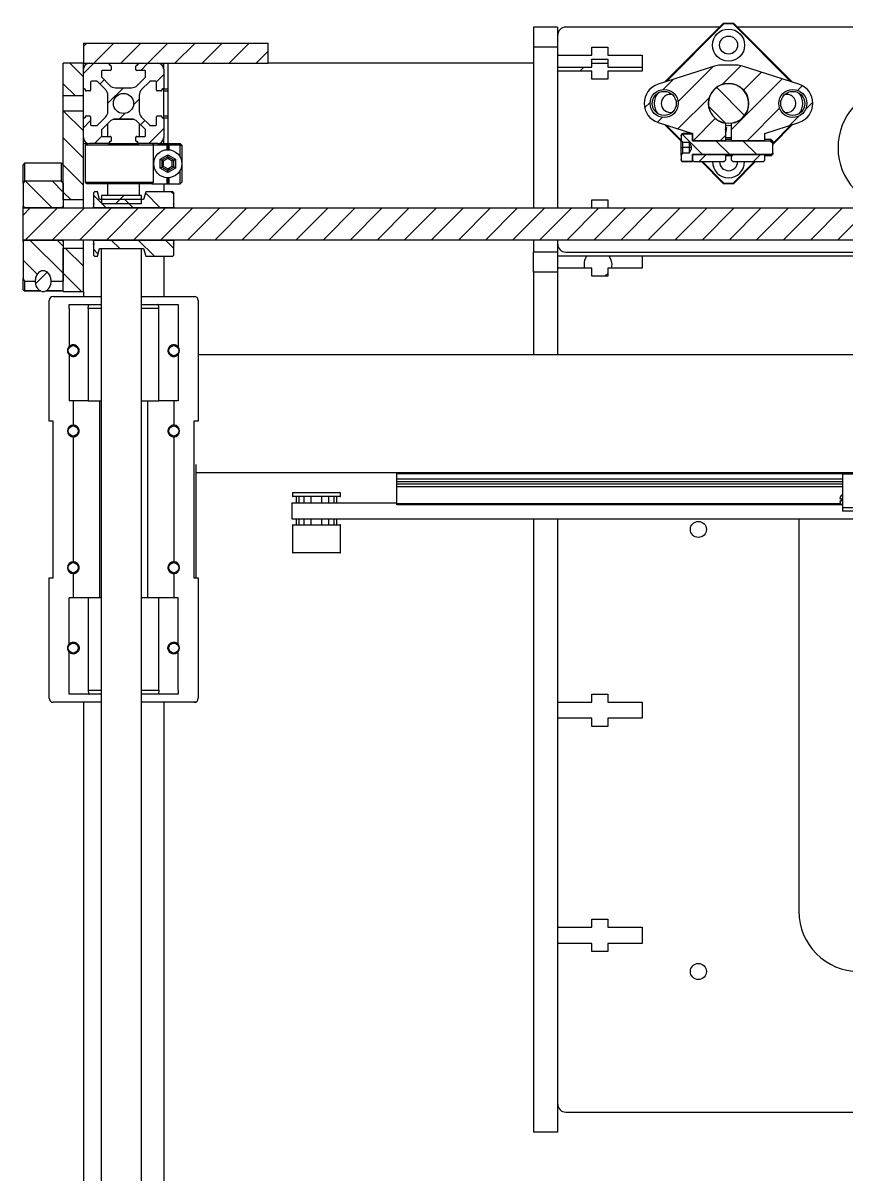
# Model space of a CAD drawing. Header units: millimetres. Extents: x -300 to 1184, y 5 to 1469.
# Drawn here: x 199.1 to 335.7, y 197 to 388.1 of the extents above; entities that cross this region are included whole.
import ezdxf

# ---------------------------------------------------------------- set-up
doc = ezdxf.new("R2010")
doc.units = ezdxf.units.MM

msp = doc.modelspace()

# ---------------------------------------------------------------- hatches: boundary and pattern name
at = {"linetype": 'Continuous', "lineweight": 18}
h = msp.add_hatch(dxfattribs=at)
h.set_pattern_fill('ANSI31', style=0)
h.paths.add_polyline_path([(239.71, 384.74), (209.06, 384.74), (209.06, 381.41), (239.71, 381.41)], flags=0)
h = msp.add_hatch(dxfattribs=at)
h.set_pattern_fill('ANSI31', angle=90, style=0)
h.paths.add_polyline_path([(209.06, 375.98), (209.06, 381.41), (205.72, 381.41), (205.72, 375.98)], flags=0)
h = msp.add_hatch(dxfattribs=at)
h.set_pattern_fill('ANSI31', style=0)
edge = h.paths.add_edge_path(flags=0)
edge.add_arc((220.15, 371.21), 0.133, 225, 270, ccw=False)
edge.add_line((220.06, 371.12), (218.71, 372.46))
edge.add_arc((219.66, 373.4), 1.33, 180, 225, ccw=False)
edge.add_line((218.32, 373.4), (218.32, 376.08))
edge.add_arc((219.66, 376.08), 1.33, 135, 180, ccw=False)
edge.add_line((218.71, 377.03), (220.06, 378.37))
edge.add_arc((220.15, 378.28), 0.133, 90, 135, ccw=False)
edge.add_line((220.15, 378.41), (221.06, 378.41))
edge.add_arc((221.06, 378.28), 0.133, 0, 90, ccw=False)
edge.add_line((221.19, 378.28), (221.19, 376.94))
edge.add_arc((221.32, 376.94), 0.133, 180, 270)
edge.add_line((221.32, 376.81), (221.92, 376.81))
edge.add_arc((221.92, 376.94), 0.133, 270, 360)
edge.add_line((222.06, 376.94), (222.06, 377.01))
edge.add_arc((222.19, 377.01), 0.133, 90, 180, ccw=False)
edge.add_line((222.19, 377.14), (222.26, 377.14))
edge.add_arc((222.26, 377.28), 0.133, 270, 360)
edge.add_line((222.39, 377.28), (222.39, 380.41))
edge.add_arc((221.39, 380.41), 1, 0, 90)
edge.add_line((221.39, 381.41), (218.26, 381.41))
edge.add_arc((218.26, 381.28), 0.133, 90, 180)
edge.add_line((218.12, 381.28), (218.12, 381.21))
edge.add_arc((217.99, 381.21), 0.133, 270, 360, ccw=False)
edge.add_line((217.99, 381.08), (217.92, 381.08))
edge.add_arc((217.92, 380.94), 0.133, 90, 180)
edge.add_line((217.79, 380.94), (217.79, 380.34))
edge.add_arc((217.92, 380.34), 0.133, 180, 270)
edge.add_line((217.92, 380.21), (219.26, 380.21))
edge.add_arc((219.26, 380.08), 0.133, 0, 90, ccw=False)
edge.add_line((219.39, 380.08), (219.39, 379.17))
edge.add_arc((219.26, 379.17), 0.133, 315, 360, ccw=False)
edge.add_line((219.35, 379.08), (218.01, 377.73))
edge.add_arc((217.06, 378.68), 1.33, 270, 315, ccw=False)
edge.add_line((217.06, 377.34), (214.38, 377.34))
edge.add_arc((214.38, 378.68), 1.33, 225, 270, ccw=False)
edge.add_line((213.44, 377.73), (212.1, 379.08))
edge.add_arc((212.19, 379.17), 0.133, 180, 225, ccw=False)
edge.add_line((212.06, 379.17), (212.06, 380.08))
edge.add_arc((212.19, 380.08), 0.133, 90, 180, ccw=False)
edge.add_line((212.19, 380.21), (213.52, 380.21))
edge.add_arc((213.52, 380.34), 0.133, 270, 360)
edge.add_line((213.66, 380.34), (213.66, 380.94))
edge.add_arc((213.52, 380.94), 0.133, 0, 90)
edge.add_line((213.52, 381.08), (213.46, 381.08))
edge.add_arc((213.46, 381.21), 0.133, 180, 270, ccw=False)
edge.add_line((213.32, 381.21), (213.32, 381.28))
edge.add_arc((213.19, 381.28), 0.133, 0, 90)
edge.add_line((213.19, 381.41), (210.06, 381.41))
edge.add_arc((210.06, 380.41), 1, 90, 180)
edge.add_line((209.06, 380.41), (209.06, 377.28))
edge.add_arc((209.19, 377.28), 0.133, 180, 270)
edge.add_line((209.19, 377.14), (209.26, 377.14))
edge.add_arc((209.26, 377.01), 0.133, 0, 90, ccw=False)
edge.add_line((209.39, 377.01), (209.39, 376.94))
edge.add_arc((209.52, 376.94), 0.133, 180, 270)
edge.add_line((209.52, 376.81), (210.12, 376.81))
edge.add_arc((210.12, 376.94), 0.133, 270, 360)
edge.add_line((210.26, 376.94), (210.26, 378.28))
edge.add_arc((210.39, 378.28), 0.133, 90, 180, ccw=False)
edge.add_line((210.39, 378.41), (211.29, 378.41))
edge.add_arc((211.29, 378.28), 0.133, 45, 90, ccw=False)
edge.add_line((211.39, 378.37), (212.73, 377.03))
edge.add_arc((211.79, 376.08), 1.33, 0, 45, ccw=False)
edge.add_line((213.12, 376.08), (213.12, 373.4))
edge.add_arc((211.79, 373.4), 1.33, 315, 360, ccw=False)
edge.add_line((212.73, 372.46), (211.39, 371.12))
edge.add_arc((211.29, 371.21), 0.133, 270, 315, ccw=False)
edge.add_line((211.29, 371.08), (210.39, 371.08))
edge.add_arc((210.39, 371.21), 0.133, 180, 270, ccw=False)
edge.add_line((210.26, 371.21), (210.26, 372.54))
edge.add_arc((210.12, 372.54), 0.133, 0, 90)
edge.add_line((210.12, 372.68), (209.52, 372.68))
edge.add_arc((209.52, 372.54), 0.133, 90, 180)
edge.add_line((209.39, 372.54), (209.39, 372.48))
edge.add_arc((209.26, 372.48), 0.133, 270, 360, ccw=False)
edge.add_line((209.26, 372.34), (209.19, 372.34))
edge.add_arc((209.19, 372.21), 0.133, 90, 180)
edge.add_line((209.06, 372.21), (209.06, 369.08))
edge.add_arc((210.06, 369.08), 1, 180, 270)
edge.add_line((210.06, 368.08), (213.19, 368.08))
edge.add_arc((213.19, 368.21), 0.133, 270, 360)
edge.add_line((213.32, 368.21), (213.32, 368.28))
edge.add_arc((213.46, 368.28), 0.133, 90, 180, ccw=False)
edge.add_line((213.46, 368.41), (213.52, 368.41))
edge.add_arc((213.52, 368.54), 0.133, 270, 360)
edge.add_line((213.66, 368.54), (213.66, 369.14))
edge.add_arc((213.52, 369.14), 0.133, 0, 90)
edge.add_line((213.52, 369.28), (212.19, 369.28))
edge.add_arc((212.19, 369.41), 0.133, 180, 270, ccw=False)
edge.add_line((212.06, 369.41), (212.06, 370.31))
edge.add_arc((212.19, 370.31), 0.133, 135, 180, ccw=False)
edge.add_line((212.1, 370.41), (213.44, 371.75))
edge.add_arc((214.38, 370.81), 1.33, 90, 135, ccw=False)
edge.add_line((214.38, 372.14), (217.06, 372.14))
edge.add_arc((217.06, 370.81), 1.33, 45, 90, ccw=False)
edge.add_line((218.01, 371.75), (219.35, 370.41))
edge.add_arc((219.26, 370.31), 0.133, 0, 45, ccw=False)
edge.add_line((219.39, 370.31), (219.39, 369.41))
edge.add_arc((219.26, 369.41), 0.133, 270, 360, ccw=False)
edge.add_line((219.26, 369.28), (217.92, 369.28))
edge.add_arc((217.92, 369.14), 0.133, 90, 180)
edge.add_line((217.79, 369.14), (217.79, 368.54))
edge.add_arc((217.92, 368.54), 0.133, 180, 270)
edge.add_line((217.92, 368.41), (217.99, 368.41))
edge.add_arc((217.99, 368.28), 0.133, 0, 90, ccw=False)
edge.add_line((218.12, 368.28), (218.12, 368.21))
edge.add_arc((218.26, 368.21), 0.133, 180, 270)
edge.add_line((218.26, 368.08), (221.39, 368.08))
edge.add_arc((221.39, 369.08), 1, 270, 360)
edge.add_line((222.39, 369.08), (222.39, 372.21))
edge.add_arc((222.26, 372.21), 0.133, 0, 90)
edge.add_line((222.26, 372.34), (222.19, 372.34))
edge.add_arc((222.19, 372.48), 0.133, 180, 270, ccw=False)
edge.add_line((222.06, 372.48), (222.06, 372.54))
edge.add_arc((221.92, 372.54), 0.133, 0, 90)
edge.add_line((221.92, 372.68), (221.32, 372.68))
edge.add_arc((221.32, 372.54), 0.133, 90, 180)
edge.add_line((221.19, 372.54), (221.19, 371.21))
edge.add_arc((221.06, 371.21), 0.133, 270, 360, ccw=False)
edge.add_line((221.06, 371.08), (220.15, 371.08))
edge = h.paths.add_edge_path(flags=0)
edge.add_arc((215.72, 374.74), 1.67, 0, 360)
h = msp.add_hatch(dxfattribs=at)
h.set_pattern_fill('ANSI31', style=0)
edge = h.paths.add_edge_path(flags=0)
edge.add_line((316.56, 368.56), (322.06, 368.56))
edge.add_line((322.06, 368.56), (322.06, 369.74))
edge.add_line((322.06, 369.74), (327.74, 371.57))
edge.add_arc((326.72, 374.74), 3.33, 287.8071, 432.1929)
edge.add_line((327.74, 377.92), (318.4, 380.92))
edge.add_arc((317.38, 377.74), 3.33, 72.1929, 90)
edge.add_line((317.38, 381.08), (314.73, 381.08))
edge.add_arc((314.73, 377.74), 3.33, 90, 107.8071)
edge.add_line((313.71, 380.92), (304.37, 377.92))
edge.add_arc((305.39, 374.74), 3.33, 107.8071, 252.1929)
edge.add_line((304.37, 371.57), (310.06, 369.74))
edge.add_line((310.06, 369.74), (310.06, 368.56))
edge.add_line((310.06, 368.56), (315.56, 368.56))
edge.add_line((315.56, 368.56), (315.56, 371.45))
edge.add_arc((316.06, 374.74), 3.33, -81.3731, 261.3731, ccw=False)
edge.add_line((316.56, 371.45), (316.56, 368.56))
edge = h.paths.add_edge_path(flags=0)
edge.add_arc((305.39, 374.74), 2.33, 0, 360)
edge = h.paths.add_edge_path(flags=0)
edge.add_arc((326.72, 374.74), 2.33, 0, 360)
h = msp.add_hatch(dxfattribs=at)
h.set_pattern_fill('ANSI31', angle=90, style=0)
edge = h.paths.add_edge_path(flags=0)
edge.add_arc((316.06, 374.74), 3.33, 0, 360)
h = msp.add_hatch(dxfattribs=at)
h.set_pattern_fill('ANSI31', angle=90, style=0)
h.paths.add_polyline_path([(209.06, 373.5), (205.72, 373.5), (205.72, 358.74), (209.06, 358.74)], flags=0)
h = msp.add_hatch(dxfattribs=at)
h.set_pattern_fill('ANSI31', angle=90, style=0)
edge = h.paths.add_edge_path(flags=0)
edge.add_line((308.19, 369.37), (308.19, 368.67))
edge.add_line((308.19, 368.67), (308.3, 368.56))
edge.add_line((308.3, 368.56), (308.45, 368.25))
edge.add_line((308.45, 368.25), (309.6, 368.25))
edge.add_line((309.6, 368.25), (309.86, 367.73))
edge.add_line((309.86, 367.73), (309.86, 367.08))
edge.add_line((309.86, 367.08), (309.6, 366.56))
edge.add_line((309.6, 366.56), (308.45, 366.56))
edge.add_line((308.45, 366.56), (308.3, 366.25))
edge.add_line((308.3, 366.25), (308.19, 366.15))
edge.add_line((308.19, 366.15), (308.19, 365.45))
edge.add_spline(control_points=[(308.19, 365.45), (308.19, 365.44), (308.19, 365.43), (308.19, 365.42), (308.2, 365.39), (308.2, 365.36), (308.22, 365.33), (308.23, 365.3), (308.25, 365.27), (308.28, 365.25), (308.3, 365.23), (308.32, 365.21), (308.35, 365.2), (308.38, 365.18), (308.41, 365.18), (308.44, 365.17), (308.44, 365.17), (308.45, 365.17), (308.46, 365.17)], knot_values=[0.00039, 0.00039, 0.00039, 0.00039, 0.000433, 0.000433, 0.000433, 0.000583, 0.000583, 0.000583, 0.00073, 0.00073, 0.00073, 0.00087, 0.00087, 0.00087, 0.001004, 0.001004, 0.001004, 0.001031, 0.001031, 0.001031, 0.001031], weights=[1, 1, 1, 1, 1, 1, 1, 1, 1, 1, 1, 1, 1, 1, 1, 1, 1, 1, 1], degree=3, periodic=0)
edge.add_line((308.46, 365.17), (310.06, 365.17))
edge.add_line((310.06, 365.17), (310.06, 366.25))
edge.add_line((310.06, 366.25), (323.13, 366.25))
edge.add_spline(control_points=[(323.13, 366.25), (323.18, 366.32), (323.24, 366.38), (323.29, 366.44), (323.32, 366.49), (323.36, 366.53), (323.39, 366.57)], knot_values=[0.00352, 0.00352, 0.00352, 0.00352, 0.003894, 0.003894, 0.003894, 0.004131, 0.004131, 0.004131, 0.004131], weights=[1, 1, 1, 1, 1, 1, 1], degree=3, periodic=0)
edge.add_line((323.39, 366.57), (323.39, 368.25))
edge.add_spline(control_points=[(323.39, 368.25), (323.31, 368.36), (323.22, 368.46), (323.13, 368.56)], knot_values=[0.006958, 0.006958, 0.006958, 0.006958, 0.007562, 0.007562, 0.007562, 0.007562], weights=[1, 1, 1, 1], degree=3, periodic=0)
edge.add_line((323.13, 368.56), (310.06, 368.56))
edge.add_line((310.06, 368.56), (310.06, 369.65))
edge.add_line((310.06, 369.65), (308.46, 369.65))
edge.add_spline(control_points=[(308.46, 369.65), (308.45, 369.65), (308.44, 369.64), (308.43, 369.64), (308.4, 369.64), (308.38, 369.63), (308.35, 369.62), (308.34, 369.62), (308.32, 369.61), (308.31, 369.6), (308.28, 369.58), (308.26, 369.56), (308.24, 369.53), (308.23, 369.51), (308.21, 369.48), (308.2, 369.45), (308.19, 369.42), (308.19, 369.39), (308.19, 369.37)], knot_values=[0.002337, 0.002337, 0.002337, 0.002337, 0.002374, 0.002374, 0.002374, 0.002502, 0.002502, 0.002502, 0.002572, 0.002572, 0.002572, 0.00271, 0.00271, 0.00271, 0.002848, 0.002848, 0.002848, 0.002977, 0.002977, 0.002977, 0.002977], weights=[1, 1, 1, 1, 1, 1, 1, 1, 1, 1, 1, 1, 1, 1, 1, 1, 1, 1, 1], degree=3, periodic=0)
h = msp.add_hatch(dxfattribs=at)
h.set_pattern_fill('ANSI31', style=0)
h.paths.add_polyline_path([(315.56, 365.34), (315.56, 366.25), (310.06, 366.25), (310.06, 365.34), (310.32, 365.08), (315.29, 365.08)], flags=0)
h = msp.add_hatch(dxfattribs=at)
h.set_pattern_fill('ANSI31', style=0)
h.paths.add_polyline_path([(316.56, 366.25), (316.56, 365.34), (316.82, 365.08), (321.79, 365.08), (322.06, 365.34), (322.06, 366.25)], flags=0)
h = msp.add_hatch(dxfattribs=at)
h.set_pattern_fill('ANSI31', angle=90, style=0)
h.paths.add_polyline_path([(205.46, 361.83), (199.32, 361.83), (199.06, 361.54), (199.06, 357.68), (199.32, 357.41), (205.46, 357.41), (205.72, 357.68), (205.72, 361.54)], flags=0)
h = msp.add_hatch(dxfattribs=at)
h.set_pattern_fill('ANSI31', angle=90, style=0)
h.paths.add_polyline_path([(223.89, 360.08), (219.4, 360.08), (219.06, 358.79), (219.06, 358.82), (211.72, 358.82), (211.72, 358.79), (211.38, 360.08), (210.89, 360.08), (210.72, 359.91), (210.72, 358.08), (210.79, 358.08), (210.79, 358.01), (210.72, 358.01), (210.72, 357.58), (210.89, 357.41), (223.89, 357.41), (224.06, 357.58), (224.06, 358.01), (223.99, 358.01), (223.99, 358.08), (224.06, 358.08), (224.06, 359.91)], flags=0)
h = msp.add_hatch(dxfattribs=at)
h.set_pattern_fill('ANSI31', style=0)
h.paths.add_polyline_path([(212.06, 359.48), (212.06, 358.15), (218.72, 358.15), (218.72, 359.48)], flags=0)
h = msp.add_hatch(dxfattribs=at)
h.set_pattern_fill('ANSI31', style=0)
h.paths.add_polyline_path([(199.06, 352.08), (523.06, 352.08), (523.06, 357.41), (199.06, 357.41)], flags=0)
h = msp.add_hatch(dxfattribs=at)
h.set_pattern_fill('ANSI31', angle=90, style=0)
edge = h.paths.add_edge_path(flags=0)
edge.add_line((199.06, 351.81), (199.06, 345.69))
edge.add_line((199.06, 345.69), (199.32, 345.27))
edge.add_line((199.32, 345.27), (201.06, 345.27))
edge.add_ellipse((202.39, 345.27), major_axis=(0, 1.72), ratio=0.773957, start_angle=-90, end_angle=90, ccw=False)
edge.add_line((203.72, 345.27), (205.72, 345.27))
edge.add_line((205.72, 345.27), (205.72, 351.81))
edge.add_line((205.72, 351.81), (205.46, 352.08))
edge.add_line((205.46, 352.08), (199.32, 352.08))
edge.add_line((199.32, 352.08), (199.06, 351.81))
h = msp.add_hatch(dxfattribs=at)
h.set_pattern_fill('ANSI31', angle=90, style=0)
h.paths.add_polyline_path([(219.06, 350.67), (219.06, 350.7), (219.4, 349.41), (223.89, 349.41), (224.06, 349.58), (224.06, 351.41), (223.99, 351.41), (223.99, 351.48), (224.06, 351.48), (224.06, 351.91), (223.89, 352.08), (210.89, 352.08), (210.72, 351.91), (210.72, 351.48), (210.79, 351.48), (210.79, 351.41), (210.72, 351.41), (210.72, 349.58), (210.89, 349.41), (211.38, 349.41), (211.72, 350.7), (211.72, 350.67)], flags=0)
h = msp.add_hatch(dxfattribs=at)
h.set_pattern_fill('ANSI31', angle=90, style=0)
h.paths.add_polyline_path([(205.72, 350.74), (205.72, 343.53), (209.06, 343.53), (209.06, 350.74)], flags=0)
h = msp.add_hatch(dxfattribs=at)
h.set_pattern_fill('ANSI31', style=0)
edge = h.paths.add_edge_path(flags=0)
edge.add_ellipse((202.39, 345.27), major_axis=(0, 1.72), ratio=0.773957, start_angle=190.2988, end_angle=529.7012)
edge.add_ellipse((202.39, 352.96), major_axis=(0, 9.41), ratio=0.444994, start_angle=176.7353, end_angle=183.2647)

# ---------------------------------------------------------------- linework, layer by layer
at = {"color": 7, "linetype": 'Continuous', "lineweight": 25}
for p, q in [((305.43, 378.26), (315.25, 388.08)), ((315.3, 387.94), (305.71, 378.35)), ((315.3, 387.94), (315.25, 388.08)), ((315.25, 388.08), (316.87, 388.08)), ((316.81, 387.94), (315.3, 387.94)), ((316.87, 388.08), (316.81, 387.94)), ((326.41, 378.35), (316.81, 387.94)), ((316.87, 388.08), (326.69, 378.26)), ((287.72, 387.41), (283.72, 387.41)), ((283.72, 387.41), (283.72, 384.08)), ((287.72, 387.41), (287.72, 384.08)), ((314.58, 387.41), (289.06, 387.41)), ((404.58, 387.41), (317.53, 387.41)), ((209.06, 384.74), (209.06, 381.41)), ((209.06, 384.74), (239.71, 384.74)), ((239.71, 381.41), (239.71, 384.74)), ((287.72, 384.08), (283.72, 384.08)), ((283.72, 384.08), (283.72, 357.41)), ((287.72, 384.08), (287.72, 357.41)), ((287.72, 382.74), (293.39, 382.74)), ((293.39, 384.08), (296.06, 384.08)), ((293.39, 382.74), (293.39, 384.08)), ((296.06, 384.08), (296.06, 382.74)), ((296.06, 382.74), (301.72, 382.74)), ((301.72, 382.74), (301.72, 380.08)), ((209.06, 381.41), (205.72, 381.41)), ((205.72, 375.98), (205.72, 381.41)), ((209.06, 381.41), (239.71, 381.41)), ((209.06, 375.98), (209.06, 381.41)), ((209.06, 377.28), (209.06, 380.41)), ((210.06, 381.41), (213.19, 381.41)), ((213.32, 381.28), (213.32, 381.21)), ((213.46, 381.08), (213.52, 381.08)), ((213.66, 380.94), (213.66, 380.34)), ((217.79, 380.34), (217.79, 380.94)), ((217.92, 381.08), (217.99, 381.08)), ((218.12, 381.21), (218.12, 381.28)), ((218.26, 381.41), (221.39, 381.41)), ((222.39, 380.41), (222.39, 381.41)), ((222.39, 380.41), (222.39, 377.28)), ((223.06, 381.41), (223.06, 368.08)), ((283.72, 381.41), (239.71, 381.41)), ((287.72, 380.74), (293.39, 380.74)), ((292.06, 380.74), (291.39, 380.08)), ((293.39, 382.08), (296.06, 382.08)), ((293.39, 380.74), (293.39, 382.08)), ((293.39, 381.41), (296.06, 381.41)), ((296.06, 382.08), (296.06, 380.74)), ((296.06, 380.74), (301.72, 380.74)), ((313.71, 380.92), (304.37, 377.92)), ((317.38, 381.08), (314.73, 381.08)), ((327.74, 377.92), (318.4, 380.92)), ((211.29, 378.41), (210.39, 378.41)), ((212.73, 377.03), (211.39, 378.37)), ((212.06, 380.08), (212.06, 379.17)), ((212.1, 379.08), (213.44, 377.73)), ((213.52, 380.21), (212.19, 380.21)), ((219.26, 380.21), (217.92, 380.21)), ((218.01, 377.73), (219.35, 379.08)), ((220.06, 378.37), (218.71, 377.03)), ((219.39, 379.17), (219.39, 380.08)), ((221.06, 378.41), (220.15, 378.41)), ((293.39, 380.08), (287.72, 380.08)), ((293.39, 378.74), (293.39, 380.08)), ((296.06, 378.74), (293.39, 378.74)), ((296.06, 380.08), (296.06, 378.74)), ((301.72, 380.08), (296.06, 380.08)), ((209.26, 377.14), (209.19, 377.14)), ((209.39, 376.94), (209.39, 377.01)), ((210.12, 376.81), (209.52, 376.81)), ((210.26, 378.28), (210.26, 376.94)), ((214.38, 377.34), (217.06, 377.34)), ((221.19, 376.94), (221.19, 378.28)), ((221.92, 376.81), (221.32, 376.81)), ((222.06, 377.01), (222.06, 376.94)), ((222.26, 377.14), (222.19, 377.14)), ((222.39, 377.14), (222.39, 377.28)), ((222.39, 377.14), (223.06, 377.14)), ((222.39, 377.01), (222.39, 377.14)), ((222.39, 376.94), (222.39, 377.01)), ((222.39, 376.81), (222.39, 376.94)), ((222.39, 376.81), (223.06, 376.81)), ((222.39, 376.08), (222.39, 376.81)), ((209.06, 375.98), (205.72, 375.98)), ((205.72, 373.5), (205.72, 375.98)), ((209.06, 373.5), (209.06, 375.98)), ((213.12, 373.4), (213.12, 376.08)), ((218.32, 376.08), (218.32, 373.4)), ((222.39, 373.4), (222.39, 376.08)), ((205.72, 373.5), (209.06, 373.5)), ((205.72, 358.74), (205.72, 373.5)), ((209.06, 358.74), (209.06, 373.5)), ((209.52, 372.68), (210.12, 372.68)), ((221.32, 372.68), (221.92, 372.68)), ((222.39, 372.68), (222.39, 373.4)), ((222.39, 372.68), (223.06, 372.68)), ((222.39, 372.54), (222.39, 372.68)), ((209.06, 369.08), (209.06, 372.21)), ((209.19, 372.34), (209.26, 372.34)), ((209.39, 372.48), (209.39, 372.54)), ((210.26, 372.54), (210.26, 371.21)), ((210.39, 371.08), (211.29, 371.08)), ((211.39, 371.12), (212.73, 372.46)), ((213.44, 371.75), (212.1, 370.41)), ((213.06, 371.37), (213.06, 369.28)), ((215, 372.08), (213.97, 372.08)), ((217.06, 372.14), (214.38, 372.14)), ((217.48, 372.08), (215, 372.08)), ((219.35, 370.41), (218.01, 371.75)), ((218.39, 369.28), (218.39, 371.37)), ((218.71, 372.46), (220.06, 371.12)), ((220.15, 371.08), (221.06, 371.08)), ((221.19, 371.21), (221.19, 372.54)), ((222.06, 372.54), (222.06, 372.48)), ((222.19, 372.34), (222.26, 372.34)), ((222.39, 372.48), (222.39, 372.54)), ((222.39, 372.34), (222.39, 372.48)), ((222.39, 372.34), (223.06, 372.34)), ((222.39, 372.21), (222.39, 372.34)), ((222.39, 372.21), (222.39, 369.08)), ((304.37, 371.57), (310.06, 369.74)), ((308.19, 368.47), (305.43, 371.23)), ((305.71, 371.14), (308.19, 368.66)), ((315.56, 371.45), (315.56, 368.56)), ((315.56, 370.77), (315.71, 370.75)), ((315.71, 370.75), (315.58, 369.77)), ((316.56, 368.56), (316.56, 371.45)), ((322.06, 369.74), (327.74, 371.57)), ((326.69, 371.23), (323.39, 367.93)), ((323.39, 368.12), (326.41, 371.14)), ((212.06, 370.31), (212.06, 369.41)), ((212.19, 369.28), (213.52, 369.28)), ((213.66, 369.14), (213.66, 368.54)), ((217.79, 368.54), (217.79, 369.14)), ((217.92, 369.28), (219.26, 369.28)), ((219.39, 369.41), (219.39, 370.31)), ((222.39, 368.08), (222.39, 369.08)), ((308.19, 369.37), (308.19, 369.48)), ((308.19, 369.37), (308.19, 368.67)), ((310.06, 369.74), (308.46, 369.74)), ((310.06, 369.65), (308.46, 369.65)), ((310.06, 369.74), (310.06, 368.56)), ((310.06, 368.56), (310.06, 369.65)), ((315.6, 370.67), (315.56, 370.68)), ((315.56, 370.35), (315.6, 370.67)), ((315.58, 369.77), (315.56, 369.77)), ((315.56, 369.1), (316.56, 369.1)), ((322.06, 368.56), (322.06, 369.74)), ((209.06, 368.08), (209.66, 368.08)), ((209.66, 368.08), (209.39, 367.81)), ((209.55, 367.81), (209.39, 367.81)), ((209.39, 361.68), (209.39, 367.81)), ((212.55, 367.81), (209.55, 367.81)), ((209.66, 368.08), (209.8, 368.08)), ((213.19, 368.08), (210.06, 368.08)), ((218.9, 367.81), (212.55, 367.81)), ((213.19, 368.08), (218.26, 368.08)), ((213.32, 368.28), (213.32, 368.21)), ((213.52, 368.41), (213.46, 368.41)), ((217.99, 368.41), (217.92, 368.41)), ((218.12, 368.21), (218.12, 368.28)), ((221.39, 368.08), (218.26, 368.08)), ((220.72, 367.81), (218.9, 367.81)), ((220.53, 368.08), (220.72, 367.81)), ((220.72, 361.68), (220.72, 367.81)), ((222.9, 367.81), (220.72, 367.81)), ((221.39, 368.08), (223.06, 368.08)), ((223.06, 368.08), (222.9, 367.81)), ((222.9, 367.81), (222.9, 367.07)), ((223.06, 368.08), (223.06, 367.08)), ((223.21, 367.81), (223.06, 368.08)), ((223.06, 368.08), (225.12, 368.08)), ((223.21, 367.81), (223.21, 367.07)), ((225.12, 367.81), (223.21, 367.81)), ((225.12, 367.81), (225.12, 368.08)), ((225.39, 367.81), (225.12, 368.08)), ((225.12, 365.83), (225.12, 367.81)), ((225.12, 367.81), (225.39, 367.81)), ((225.39, 367.81), (225.39, 361.68)), ((308.19, 368.67), (308.3, 368.56)), ((308.19, 367.41), (308.19, 368.67)), ((308.19, 367.41), (308.45, 367.41)), ((308.19, 366.15), (308.19, 367.41)), ((308.3, 368.56), (308.45, 368.25)), ((309.6, 368.25), (308.45, 368.25)), ((308.45, 368.25), (308.45, 367.41)), ((308.45, 367.41), (308.45, 366.56)), ((309.6, 367.41), (308.45, 367.41)), ((309.86, 367.73), (309.6, 368.25)), ((309.6, 367.41), (309.6, 368.25)), ((309.86, 367.41), (309.6, 367.41)), ((309.6, 366.56), (309.6, 367.41)), ((309.6, 366.56), (309.86, 367.08)), ((309.86, 367.73), (309.86, 367.08)), ((310.06, 368.56), (323.13, 368.56)), ((315.56, 368.56), (310.06, 368.56)), ((316.56, 368.74), (315.56, 368.74)), ((322.06, 368.56), (316.56, 368.56)), ((323.13, 368.74), (322.06, 368.74)), ((323.39, 368.48), (323.13, 368.74)), ((323.13, 368.56), (323.13, 368.74)), ((323.39, 368.25), (323.13, 368.56)), ((323.39, 368.48), (323.39, 368.25)), ((323.39, 366.57), (323.39, 368.25)), ((221.8, 365.47), (223.06, 366.2)), ((221.8, 364.02), (221.8, 365.47)), ((222.06, 365.32), (221.8, 365.47)), ((223.06, 365.9), (222.06, 365.32)), ((222.06, 365.32), (222.06, 364.17)), ((222.32, 365.17), (222.06, 365.32)), ((223.06, 365.6), (222.32, 365.17)), ((222.32, 365.17), (222.32, 364.32)), ((223.06, 365.9), (223.06, 366.2)), ((223.06, 366.2), (224.32, 365.47)), ((224.06, 365.32), (223.06, 365.9)), ((223.06, 365.9), (223.06, 365.6)), ((223.8, 365.17), (223.06, 365.6)), ((224.06, 365.32), (223.8, 365.17)), ((223.8, 364.32), (223.8, 365.17)), ((224.06, 365.32), (224.32, 365.47)), ((224.06, 364.17), (224.06, 365.32)), ((224.32, 365.47), (224.32, 364.02)), ((308.3, 366.25), (308.19, 366.15)), ((308.19, 366.15), (308.19, 365.45)), ((308.19, 365.34), (308.19, 365.45)), ((308.45, 366.56), (308.3, 366.25)), ((308.45, 366.56), (309.6, 366.56)), ((308.46, 365.17), (310.06, 365.17)), ((308.46, 365.08), (310.06, 365.08)), ((323.13, 366.25), (310.06, 366.25)), ((310.06, 365.17), (310.06, 366.25)), ((310.06, 366.25), (315.56, 366.25)), ((310.06, 366.25), (310.06, 365.34)), ((310.06, 365.34), (310.32, 365.08)), ((310.06, 365.17), (310.06, 365.08)), ((310.32, 365.08), (315.29, 365.08)), ((315.25, 361.41), (311.58, 365.08)), ((311.77, 365.08), (315.3, 361.54)), ((315.29, 365.08), (315.56, 365.34)), ((315.56, 366.25), (315.56, 365.34)), ((315.56, 366.08), (316.56, 366.08)), ((316.56, 366.25), (322.06, 366.25)), ((316.56, 365.34), (316.56, 366.25)), ((316.56, 365.34), (316.82, 365.08)), ((316.81, 361.54), (320.34, 365.08)), ((316.82, 365.08), (321.79, 365.08)), ((320.53, 365.08), (316.87, 361.41)), ((321.79, 365.08), (322.06, 365.34)), ((322.06, 365.34), (322.06, 366.25)), ((322.06, 366.08), (323.13, 366.08)), ((323.13, 366.08), (323.39, 366.34)), ((323.13, 366.08), (323.13, 366.25)), ((323.39, 366.57), (323.39, 366.34)), ((199.32, 364.83), (199.06, 364.56)), ((199.06, 364.35), (199.06, 364.56)), ((199.06, 361.54), (199.06, 364.35)), ((205.46, 364.83), (199.32, 364.83)), ((199.32, 364.83), (199.32, 364.6)), ((199.32, 364.6), (199.32, 361.83)), ((205.72, 364.56), (205.46, 364.83)), ((205.46, 364.6), (205.46, 364.83)), ((205.46, 361.83), (205.46, 364.6)), ((221.8, 364.02), (222.06, 364.17)), ((223.06, 363.29), (221.8, 364.02)), ((222.32, 364.32), (222.06, 364.17)), ((222.06, 364.17), (223.06, 363.59)), ((222.32, 364.32), (223.06, 363.89)), ((223.06, 363.89), (223.8, 364.32)), ((223.06, 363.59), (224.06, 364.17)), ((224.32, 364.02), (223.06, 363.29)), ((223.06, 363.89), (223.06, 363.59)), ((223.06, 363.29), (223.06, 363.59)), ((224.06, 364.17), (223.8, 364.32)), ((224.32, 364.02), (224.06, 364.17)), ((225.12, 361.41), (225.12, 363.66)), ((199.32, 361.83), (199.06, 361.54)), ((199.06, 361.54), (199.06, 357.68)), ((205.46, 361.83), (199.32, 361.83)), ((205.72, 361.54), (205.46, 361.83)), ((205.72, 361.54), (205.72, 357.68)), ((209.66, 361.41), (209.39, 361.68)), ((209.39, 361.68), (209.55, 361.68)), ((209.55, 361.68), (212.55, 361.68)), ((209.8, 361.41), (209.66, 361.41)), ((212.8, 361.41), (209.8, 361.41)), ((212.55, 361.68), (218.9, 361.68)), ((218.64, 361.41), (212.8, 361.41)), ((213.06, 361.41), (213.06, 359.48)), ((218.39, 359.48), (218.39, 361.41)), ((220.44, 361.41), (218.64, 361.41)), ((218.9, 361.68), (220.72, 361.68)), ((220.72, 361.68), (220.44, 361.41)), ((220.44, 361.41), (222.9, 361.41)), ((222.39, 361.41), (222.39, 360.08)), ((222.9, 362.41), (222.9, 361.41)), ((222.9, 361.41), (223.06, 361.41)), ((223.06, 362.41), (223.06, 361.41)), ((223.06, 361.41), (223.21, 361.41)), ((223.21, 362.41), (223.21, 361.41)), ((223.21, 361.41), (225.12, 361.41)), ((225.12, 361.41), (225.39, 361.68)), ((315.3, 361.54), (315.25, 361.41)), ((316.87, 361.41), (315.25, 361.41)), ((315.3, 361.54), (316.81, 361.54)), ((316.87, 361.41), (316.81, 361.54)), ((210.89, 360.08), (210.72, 359.91)), ((210.72, 359.91), (210.72, 358.08)), ((211.38, 360.08), (210.89, 360.08)), ((211.72, 358.79), (211.38, 360.08)), ((218.72, 359.48), (212.06, 359.48)), ((212.06, 359.48), (212.06, 358.15)), ((218.72, 358.15), (218.72, 359.48)), ((219.4, 360.08), (219.06, 358.79)), ((223.89, 360.08), (219.4, 360.08)), ((224.06, 359.91), (223.89, 360.08)), ((224.06, 358.08), (224.06, 359.91)), ((199.06, 357.68), (199.32, 357.41)), ((199.06, 357.41), (199.06, 357.68)), ((199.06, 357.41), (523.06, 357.41)), ((199.06, 352.08), (199.06, 357.41)), ((205.46, 357.41), (199.32, 357.41)), ((205.46, 357.41), (205.72, 357.68)), ((209.06, 358.74), (205.72, 358.74)), ((205.72, 357.68), (205.72, 357.41)), ((209.06, 357.41), (209.06, 358.74)), ((210.79, 358.08), (210.72, 358.08)), ((210.72, 358.01), (210.72, 358.08)), ((210.79, 358.01), (210.72, 358.01)), ((210.72, 358.01), (210.72, 357.58)), ((210.89, 357.41), (210.72, 357.58)), ((210.72, 357.41), (210.72, 357.58)), ((210.79, 358.08), (210.79, 358.01)), ((223.89, 357.41), (210.89, 357.41)), ((211.72, 358.82), (211.72, 358.79)), ((219.06, 358.82), (211.72, 358.82)), ((212.06, 358.15), (218.72, 358.15)), ((219.06, 358.82), (219.06, 358.79)), ((224.06, 357.58), (223.89, 357.41)), ((224.06, 358.08), (223.99, 358.08)), ((223.99, 358.01), (223.99, 358.08)), ((224.06, 358.01), (223.99, 358.01)), ((224.06, 358.08), (224.06, 358.01)), ((224.06, 357.58), (224.06, 358.01)), ((224.06, 357.58), (224.06, 357.41)), ((293.39, 358.74), (296.06, 358.74)), ((293.39, 357.41), (293.39, 358.74)), ((296.06, 358.74), (296.06, 357.41)), ((523.06, 352.08), (199.06, 352.08)), ((199.32, 352.08), (199.06, 351.81)), ((199.06, 351.81), (199.06, 352.08)), ((199.06, 351.81), (199.06, 345.69)), ((199.32, 352.08), (205.46, 352.08)), ((205.72, 351.81), (205.46, 352.08)), ((205.72, 352.08), (205.72, 351.81)), ((205.72, 351.81), (205.72, 345.27)), ((209.06, 350.74), (209.06, 352.08)), ((210.72, 351.91), (210.89, 352.08)), ((210.72, 351.91), (210.72, 352.08)), ((210.72, 351.91), (210.72, 351.48)), ((210.89, 352.08), (223.89, 352.08)), ((223.89, 352.08), (224.06, 351.91)), ((224.06, 352.08), (224.06, 351.91)), ((224.06, 351.48), (224.06, 351.91)), ((283.72, 352.08), (283.72, 350.08)), ((287.72, 352.08), (287.72, 350.08)), ((205.72, 350.74), (209.06, 350.74)), ((205.72, 343.53), (205.72, 350.74)), ((209.06, 343.53), (209.06, 350.74)), ((210.72, 351.41), (210.72, 351.48)), ((210.72, 351.48), (210.79, 351.48)), ((210.72, 351.41), (210.79, 351.41)), ((210.72, 351.41), (210.72, 349.58)), ((210.79, 351.48), (210.79, 351.41)), ((211.38, 349.41), (211.72, 350.7)), ((211.72, 350.7), (211.72, 350.67)), ((211.72, 350.67), (219.06, 350.67)), ((212.06, 139.17), (212.06, 350.67)), ((218.72, 139.17), (218.72, 350.67)), ((219.06, 350.7), (219.4, 349.41)), ((219.06, 350.7), (219.06, 350.67)), ((223.99, 351.48), (224.06, 351.48)), ((223.99, 351.41), (223.99, 351.48)), ((223.99, 351.41), (224.06, 351.41)), ((224.06, 351.48), (224.06, 351.41)), ((224.06, 349.58), (224.06, 351.41)), ((287.72, 350.08), (283.72, 350.08)), ((283.72, 346.74), (283.72, 350.08)), ((287.72, 350.08), (287.72, 346.74)), ((289.06, 350.08), (433.06, 350.08)), ((210.72, 349.58), (210.89, 349.41)), ((210.89, 349.41), (211.38, 349.41)), ((219.4, 349.41), (223.89, 349.41)), ((222.39, 349.41), (222.39, 342.73)), ((223.89, 349.41), (224.06, 349.58)), ((434.39, 349.41), (287.72, 349.41)), ((296.69, 348.08), (296.59, 347.41)), ((301.72, 349.41), (301.72, 347.41)), ((287.72, 346.74), (283.72, 346.74)), ((283.72, 346.74), (283.72, 334.5)), ((293.39, 347.41), (287.72, 347.41)), ((287.72, 346.74), (287.72, 334.5)), ((293.39, 346.08), (293.39, 347.41)), ((296.06, 346.08), (293.39, 346.08)), ((296.06, 347.41), (296.06, 346.08)), ((301.72, 347.41), (296.06, 347.41)), ((199.06, 345.69), (199.32, 345.27)), ((199.06, 343.84), (199.06, 345.69)), ((199.32, 345.27), (201.06, 345.27)), ((199.32, 345.27), (199.32, 343.67)), ((203.72, 345.27), (205.72, 345.27)), ((199.06, 343.84), (199.32, 343.67)), ((199.06, 343.84), (199.32, 343.63)), ((199.32, 343.67), (201.9, 343.67)), ((199.32, 343.63), (199.32, 343.67)), ((201.98, 343.63), (199.32, 343.63)), ((205.46, 343.63), (202.81, 343.63)), ((202.89, 343.67), (205.72, 343.67)), ((203.39, 322.06), (203.39, 342.06)), ((204.06, 342.73), (204.72, 342.73)), ((204.72, 342.73), (212.06, 342.73)), ((205.46, 343.63), (205.72, 343.67)), ((205.72, 343.53), (209.06, 343.53)), ((209.06, 343.53), (209.06, 342.73)), ((218.72, 342.73), (226.79, 342.73)), ((226.79, 342.73), (227.45, 342.73)), ((227.45, 342.73), (227.72, 342.73)), ((227.72, 342.73), (227.72, 342.67)), ((228.12, 342.06), (228.12, 322.06)), ((206.72, 341.4), (210.03, 341.4)), ((206.72, 340.73), (206.72, 334.43)), ((209.88, 340.73), (209.88, 325.4)), ((212.06, 340.73), (209.88, 340.73)), ((210.03, 341.4), (212.06, 341.4)), ((218.72, 341.4), (221.41, 341.4)), ((221.57, 340.73), (218.72, 340.73)), ((221.41, 341.4), (224.79, 341.4)), ((221.57, 325.4), (221.57, 340.73)), ((224.79, 340.73), (224.79, 334.36)), ((283.72, 334.5), (283.72, 333.11)), ((287.72, 334.5), (287.72, 333.11)), ((206.72, 333.03), (206.72, 325.4)), ((224.79, 333.1), (224.79, 325.4)), ((228.12, 333.11), (494.06, 333.11)), ((209.88, 325.4), (206.72, 325.4)), ((207.39, 325.4), (207.39, 321.36)), ((209.88, 325.4), (212.06, 325.4)), ((211.73, 325.4), (211.73, 292.73)), ((218.72, 325.4), (221.57, 325.4)), ((219.72, 325.4), (219.72, 292.73)), ((224.79, 325.4), (221.57, 325.4)), ((224.06, 325.4), (224.06, 321.36)), ((204.06, 322.06), (203.39, 322.06)), ((204.06, 296.06), (204.06, 322.06)), ((228.12, 322.06), (227.39, 322.06)), ((227.39, 322.06), (227.39, 296.06)), ((207.39, 319.43), (207.39, 298.7)), ((224.06, 319.43), (224.06, 298.7)), ((227.72, 314.84), (227.72, 296.06)), ((227.72, 313.51), (334.97, 313.51)), ((261.06, 313.31), (261.06, 313.51)), ((334.97, 313.51), (340.17, 313.51)), ((334.97, 313.24), (334.97, 313.51)), ((334.97, 313.31), (261.06, 313.31)), ((261.06, 312.48), (261.06, 313.31)), ((261.06, 312.48), (334.97, 312.48)), ((261.06, 312.04), (261.06, 312.48)), ((261.06, 312.04), (334.97, 312.04)), ((261.06, 311.65), (261.06, 312.04)), ((261.06, 311.65), (334.97, 311.65)), ((261.06, 311.21), (261.06, 311.65)), ((334.97, 313.24), (334.97, 307.73)), ((340.17, 313.24), (334.97, 313.24)), ((243.72, 310.08), (243.72, 309.61)), ((243.82, 310.18), (251.31, 310.18)), ((251.31, 310.18), (251.62, 310.18)), ((251.72, 309.61), (251.72, 310.08)), ((261.06, 311.21), (334.97, 311.21)), ((261.06, 308.38), (261.06, 311.21)), ((334.74, 309.69), (334.76, 309.69)), ((243.66, 308.51), (243.66, 305.84)), ((243.66, 308.51), (247.72, 308.51)), ((251.31, 309.51), (243.82, 309.51)), ((244.36, 309.51), (244.36, 308.51)), ((244.77, 309.51), (244.77, 308.51)), ((245.62, 309.51), (245.62, 308.51)), ((246.78, 309.51), (246.78, 308.51)), ((247.72, 308.51), (261.06, 308.51)), ((248.6, 308.51), (248.6, 309.51)), ((249.76, 308.51), (249.76, 309.51)), ((250.63, 308.51), (250.63, 309.51)), ((251.08, 308.51), (251.08, 309.51)), ((251.09, 308.51), (251.09, 309.51)), ((251.62, 309.51), (251.31, 309.51)), ((261.06, 308.38), (334.68, 308.38)), ((261.06, 308.18), (261.06, 308.38)), ((334.81, 308.18), (261.06, 308.18)), ((334.51, 309.18), (334.76, 309.18)), ((334.76, 308.77), (334.51, 308.77)), ((334.76, 308.26), (334.74, 308.26)), ((334.97, 307.73), (340.17, 307.73)), ((334.97, 307.73), (334.97, 307.11)), ((243.66, 305.84), (247.72, 305.84)), ((244.36, 305.84), (244.36, 304.84)), ((244.77, 305.84), (244.77, 304.84)), ((245.62, 305.84), (245.62, 304.84)), ((246.78, 305.84), (246.78, 304.84)), ((247.72, 305.84), (339.73, 305.84)), ((248.6, 304.84), (248.6, 305.84)), ((249.76, 304.84), (249.76, 305.84)), ((250.63, 304.84), (250.63, 305.84)), ((251.08, 304.84), (251.08, 305.84)), ((251.09, 304.84), (251.09, 305.84)), ((283.72, 305.84), (283.72, 208.08)), ((287.72, 305.84), (287.72, 208.08)), ((327.72, 305.84), (327.72, 240.74)), ((340.17, 307.11), (334.97, 307.11)), ((243.72, 304.74), (243.72, 300.28)), ((243.82, 304.84), (251.62, 304.84)), ((251.72, 300.28), (251.72, 304.74)), ((251.62, 300.18), (243.82, 300.18)), ((207.39, 296.76), (207.39, 292.73)), ((224.06, 296.76), (224.06, 292.73)), ((203.39, 276.06), (203.39, 296.06)), ((203.39, 296.06), (204.06, 296.06)), ((227.39, 296.06), (228.12, 296.06)), ((228.12, 296.06), (228.12, 276.06)), ((206.72, 285.1), (206.72, 292.73)), ((209.88, 292.73), (206.72, 292.73)), ((209.88, 292.73), (209.88, 277.4)), ((212.06, 292.73), (209.88, 292.73)), ((221.57, 292.73), (218.72, 292.73)), ((221.57, 277.4), (221.57, 292.73)), ((224.79, 292.73), (221.57, 292.73)), ((224.79, 285.03), (224.79, 292.73)), ((206.72, 277.4), (206.72, 283.7)), ((224.79, 277.4), (224.79, 283.76)), ((209.88, 277.4), (212.06, 277.4)), ((218.72, 277.4), (221.57, 277.4)), ((204.72, 275.4), (204.06, 275.4)), ((212.06, 275.4), (204.72, 275.4)), ((210.03, 276.73), (206.72, 276.73)), ((209.06, 275.4), (209.06, 124.74)), ((212.06, 276.73), (210.03, 276.73)), ((221.41, 276.73), (218.72, 276.73)), ((226.79, 275.4), (218.72, 275.4)), ((224.79, 276.73), (221.41, 276.73)), ((222.39, 275.4), (222.39, 140.46)), ((227.45, 275.4), (226.79, 275.4)), ((227.72, 275.4), (227.45, 275.4)), ((227.72, 275.45), (227.72, 275.4)), ((287.72, 275.41), (293.39, 275.41)), ((293.39, 276.74), (296.06, 276.74)), ((293.39, 275.41), (293.39, 276.74)), ((296.06, 276.74), (296.06, 275.41)), ((296.06, 275.41), (301.72, 275.41)), ((301.72, 275.41), (301.72, 272.74)), ((293.39, 272.74), (287.72, 272.74)), ((293.39, 271.41), (293.39, 272.74)), ((296.06, 271.41), (293.39, 271.41)), ((296.06, 272.74), (296.06, 271.41)), ((301.72, 272.74), (296.06, 272.74)), ((293.39, 239.41), (296.06, 239.41)), ((293.39, 238.08), (293.39, 239.41)), ((296.06, 239.41), (296.06, 238.08)), ((287.72, 238.08), (293.39, 238.08)), ((296.06, 238.08), (301.72, 238.08)), ((301.72, 238.08), (301.72, 235.41)), ((293.39, 235.41), (287.72, 235.41)), ((293.39, 234.08), (293.39, 235.41)), ((296.06, 235.41), (296.06, 234.08)), ((301.72, 235.41), (296.06, 235.41)), ((296.06, 234.08), (293.39, 234.08)), ((283.72, 208.08), (283.72, 204.08)), ((287.72, 208.08), (287.72, 204.08)), ((289.06, 207.41), (433.06, 207.41)), ((287.72, 204.08), (283.72, 204.08))]:
    msp.add_line(p, q, dxfattribs=at)
at = {"color": 7, "linetype": 'Continuous', "lineweight": 25, "flags": 128}
for points in [[(315.52, 371.12), (316.06, 371.08), (316.59, 371.12)], [(296.26, 349.42), (296.56, 348.82), (296.69, 348.08)], [(296.06, 346.5), (295.65, 346.15), (295.52, 346.08)]]:
    msp.add_lwpolyline(points, dxfattribs=at)
at = {"color": 7, "linetype": 'Continuous', "lineweight": 25}
for centre, radius in [((316.06, 384.41), 2.67), ((316.06, 384.41), 1.5), ((305.39, 374.74), 2.33), ((305.39, 374.74), 2), ((316.06, 374.74), 3.33), ((326.72, 374.74), 2.33), ((326.72, 374.74), 2), ((215.72, 374.74), 1.67), ((223.06, 364.74), 2.33), ((207.39, 333.73), 0.833), ((224.06, 333.73), 0.833), ((207.39, 320.4), 0.833), ((224.06, 320.4), 0.833), ((311.06, 304.08), 1.33), ((207.39, 297.73), 0.833), ((224.06, 297.73), 0.833), ((207.39, 284.4), 0.833), ((224.06, 284.4), 0.833), ((311.06, 230.74), 1.33)]:
    msp.add_circle(centre, radius, dxfattribs=at)
for centre, radius, start, end in [((289.06, 386.08), 1.33, 90, 180), ((210.06, 380.41), 1, 90, 180), ((213.19, 381.28), 0.133, 0, 90), ((213.46, 381.21), 0.133, 180, 270), ((213.52, 380.94), 0.133, 0, 90), ((213.52, 380.34), 0.133, 270, 360), ((217.92, 380.94), 0.133, 90, 180), ((217.92, 380.34), 0.133, 180, 270), ((217.99, 381.21), 0.133, 270, 0), ((218.26, 381.28), 0.133, 90, 180), ((221.39, 380.41), 1, 0, 90), ((314.73, 377.74), 3.33, 90, 107.8071), ((317.38, 377.74), 3.33, 72.1929, 90), ((210.39, 378.28), 0.133, 90, 180), ((211.29, 378.28), 0.133, 45, 90), ((212.19, 380.08), 0.133, 90, 180), ((212.19, 379.17), 0.133, 180, 225), ((219.26, 380.08), 0.133, 0, 90), ((219.26, 379.17), 0.133, 315, 0), ((220.15, 378.28), 0.133, 90, 135), ((221.06, 378.28), 0.133, 0, 90), ((209.19, 377.28), 0.133, 180, 270), ((209.26, 377.01), 0.133, 0, 90), ((209.52, 376.94), 0.133, 180, 270), ((210.12, 376.94), 0.133, 270, 360), ((211.79, 376.08), 1.33, 0, 45), ((214.38, 378.68), 1.33, 225, 270), ((217.06, 378.68), 1.33, 270, 315), ((219.66, 376.08), 1.33, 135, 180), ((221.32, 376.94), 0.133, 180, 270), ((221.92, 376.94), 0.133, 270, 360), ((222.19, 377.01), 0.133, 90, 180), ((222.26, 377.28), 0.133, 270, 360), ((305.39, 374.74), 3.33, 107.8071, 252.1929), ((306.39, 374.74), 2.67, 140.4288, 180), ((316.06, 374.74), 3.33, 278.6269, 261.3731), ((326.72, 374.74), 3.33, 287.8071, 72.1929), ((325.72, 374.74), 2.67, 320.4289, 39.5711), ((344.39, 367.41), 10.17, 90, 259.6111), ((306.39, 374.74), 2.67, 180, 219.5712), ((306.39, 374.74), 1.5, 75.5225, 180), ((306.39, 374.74), 1.5, 180, 284.4775), ((325.72, 374.74), 1.5, 255.5225, 104.4775), ((209.52, 372.54), 0.133, 90, 180), ((210.12, 372.54), 0.133, 0, 90), ((211.79, 373.4), 1.33, 315, 0), ((219.66, 373.4), 1.33, 180, 225), ((221.32, 372.54), 0.133, 90, 180), ((221.92, 372.54), 0.133, 0, 90), ((209.19, 372.21), 0.133, 90, 180), ((209.26, 372.48), 0.133, 270, 0), ((210.39, 371.21), 0.133, 180, 270), ((211.29, 371.21), 0.133, 270, 315), ((214.38, 370.81), 1.33, 90, 135), ((217.06, 370.81), 1.33, 45, 90), ((220.15, 371.21), 0.133, 225, 270), ((221.06, 371.21), 0.133, 270, 0), ((222.19, 372.48), 0.133, 180, 270), ((222.26, 372.21), 0.133, 0, 90), ((210.06, 369.08), 1, 180, 270), ((212.19, 370.31), 0.133, 135, 180), ((212.19, 369.41), 0.133, 180, 270), ((213.52, 369.14), 0.133, 0, 90), ((217.92, 369.14), 0.133, 90, 180), ((219.26, 369.41), 0.133, 270, 0), ((219.26, 370.31), 0.133, 0, 45), ((221.39, 369.08), 1, 270, 360), ((308.46, 369.48), 0.267, 90, 180), ((213.19, 368.21), 0.133, 270, 360), ((213.46, 368.28), 0.133, 90, 180), ((213.52, 368.54), 0.133, 270, 360), ((217.92, 368.54), 0.133, 180, 270), ((217.99, 368.28), 0.133, 0, 90), ((218.26, 368.21), 0.133, 180, 270), ((308.46, 365.34), 0.267, 180, 270), ((316.06, 365.08), 2.67, 180, 360), ((316.06, 365.08), 1.5, 180, 0), ((289.06, 351.41), 1.33, 180, 270), ((294.39, 348.08), 2.3, 144.297, 196.8704), ((202.39, 345.27), 1.72, 262.0163, 277.9837), ((204.06, 342.06), 0.667, 90, 180), ((227.45, 342.06), 0.667, 0, 90), ((207.39, 333.73), 0.967, 133.6028, 226.3972), ((224.06, 333.73), 0.967, 319.0983, 40.9017), ((207.39, 320.4), 0.967, 90, 270), ((224.06, 320.4), 0.967, 270, 90), ((243.82, 310.08), 0.1, 90, 180), ((243.82, 309.61), 0.1, 180, 270), ((251.62, 310.08), 0.1, 0, 90), ((251.62, 309.61), 0.1, 270, 0), ((335.57, 308.98), 1.1, 123.0557, 139.3356), ((335.57, 308.98), 1.1, 220.6644, 236.9443), ((243.82, 304.74), 0.1, 90, 180), ((251.62, 304.74), 0.1, 0, 90), ((243.82, 300.28), 0.1, 180, 270), ((251.62, 300.28), 0.1, 270, 0), ((207.39, 297.73), 0.967, 90, 270), ((224.06, 297.73), 0.967, 270, 90), ((207.39, 284.4), 0.967, 133.6028, 226.3972), ((224.06, 284.4), 0.967, 319.0983, 40.9017), ((204.06, 276.06), 0.667, 180, 270), ((227.45, 276.06), 0.667, 270, 0), ((337.72, 240.74), 10, 180, 270), ((289.06, 208.74), 1.33, 180, 270)]:
    msp.add_arc(centre, radius, start, end, dxfattribs=at)
for centre, major_axis, ratio, start_param, end_param in [((202.39, 345.27), (0, 1.72), 0.773957, 3.32134, 9.245031), ((202.39, 345.27), (0, 1.72), 0.773957, 4.712389, 7.853982), ((202.39, 352.96), (0, 9.41), 0.444994, 3.084613, 3.198572)]:
    msp.add_ellipse(centre, major_axis=major_axis, ratio=ratio, start_param=start_param, end_param=end_param, dxfattribs=at)
for points, knots in [([(308.46, 369.65), (308.45, 369.65), (308.41, 369.64), (308.36, 369.63), (308.29, 369.59), (308.24, 369.54), (308.2, 369.45), (308.19, 369.39), (308.19, 369.37)], [0, 0, 0, 0, 0.058212, 0.259068, 0.36912, 0.584502, 0.79959, 1, 1, 1, 1]), ([(308.19, 365.45), (308.19, 365.44), (308.19, 365.4), (308.21, 365.33), (308.27, 365.25), (308.35, 365.19), (308.42, 365.17), (308.45, 365.17), (308.46, 365.17)], [0, 0, 0, 0, 0.067454, 0.301553, 0.530165, 0.748569, 0.957065, 1, 1, 1, 1]), ([(323.13, 366.25), (323.18, 366.32), (323.27, 366.42), (323.36, 366.53), (323.39, 366.57)], [0, 0, 0, 0, 0.611856, 1, 1, 1, 1]), ([(206.72, 340.73), (206.72, 340.79), (206.72, 340.91), (206.72, 341.09), (206.72, 341.26), (206.72, 341.37), (206.72, 341.39), (206.72, 341.4)], [0, 0, 0, 0, 0.14459, 0.28861, 0.484392, 0.749566, 1, 1, 1, 1]), ([(209.88, 340.73), (209.88, 340.8), (209.88, 340.95), (209.91, 341.15), (209.95, 341.3), (209.99, 341.38), (210.02, 341.4), (210.03, 341.4), (210.03, 341.4)], [0, 0, 0, 0, 0.207725, 0.415369, 0.625324, 0.840418, 0.994048, 1, 1, 1, 1]), ([(221.57, 340.73), (221.57, 340.8), (221.57, 340.95), (221.54, 341.15), (221.5, 341.3), (221.46, 341.38), (221.43, 341.4), (221.41, 341.4), (221.41, 341.4)], [0, 0, 0, 0, 0.207725, 0.415369, 0.625324, 0.840418, 0.994048, 1, 1, 1, 1]), ([(224.79, 341.4), (224.79, 341.38), (224.79, 341.36), (224.79, 341.21), (224.79, 341.04), (224.79, 340.88), (224.79, 340.77), (224.79, 340.73)], [0, 0, 0, 0, 0.343007, 0.575109, 0.753278, 0.898033, 1, 1, 1, 1]), ([(206.72, 333.03), (206.77, 332.99), (206.88, 332.9), (207.05, 332.82), (207.24, 332.77), (207.43, 332.76), (207.64, 332.79), (207.82, 332.86), (207.98, 332.96), (208.1, 333.07), (208.2, 333.19), (208.27, 333.32), (208.33, 333.47), (208.35, 333.62), (208.36, 333.77), (208.34, 333.91), (208.31, 334.04), (208.26, 334.17), (208.19, 334.28), (208.1, 334.39), (208, 334.48), (207.88, 334.57), (207.74, 334.63), (207.58, 334.68), (207.41, 334.7), (207.22, 334.69), (207.04, 334.64), (206.86, 334.55), (206.77, 334.46), (206.72, 334.43)], [0, 0, 0, 0, 0.046019, 0.09345, 0.138857, 0.185323, 0.235584, 0.287608, 0.323049, 0.35942, 0.389266, 0.419927, 0.449806, 0.480782, 0.507332, 0.534724, 0.560223, 0.58639, 0.613361, 0.640951, 0.671477, 0.702648, 0.738647, 0.775389, 0.81827, 0.862101, 0.911141, 0.961575, 1, 1, 1, 1]), ([(224.79, 334.36), (224.74, 334.41), (224.64, 334.51), (224.48, 334.61), (224.3, 334.67), (224.12, 334.7), (223.92, 334.69), (223.72, 334.64), (223.55, 334.56), (223.42, 334.46), (223.31, 334.35), (223.22, 334.22), (223.15, 334.07), (223.1, 333.92), (223.09, 333.76), (223.09, 333.62), (223.12, 333.48), (223.16, 333.35), (223.22, 333.23), (223.3, 333.12), (223.39, 333.02), (223.51, 332.93), (223.64, 332.85), (223.78, 332.8), (223.95, 332.76), (224.13, 332.76), (224.32, 332.79), (224.49, 332.86), (224.65, 332.96), (224.74, 333.05), (224.79, 333.1)], [0, 0, 0, 0, 0.04421, 0.089964, 0.131165, 0.173231, 0.221347, 0.270999, 0.307371, 0.344701, 0.374828, 0.405768, 0.435933, 0.46725, 0.4935, 0.520631, 0.545114, 0.570268, 0.595604, 0.621538, 0.649799, 0.678666, 0.711732, 0.74548, 0.784913, 0.825192, 0.871066, 0.918135, 0.958527, 1, 1, 1, 1]), ([(207.39, 319.43), (207.45, 319.43), (207.57, 319.44), (207.74, 319.49), (207.9, 319.57), (208.03, 319.66), (208.14, 319.78), (208.22, 319.9), (208.29, 320.03), (208.33, 320.16), (208.36, 320.3), (208.36, 320.44), (208.34, 320.57), (208.31, 320.7), (208.26, 320.82), (208.2, 320.93), (208.12, 321.03), (208.02, 321.14), (207.89, 321.23), (207.73, 321.31), (207.56, 321.35), (207.45, 321.36), (207.39, 321.36)], [0, 0, 0, 0, 0.068149, 0.137689, 0.197152, 0.258089, 0.305077, 0.353286, 0.392718, 0.433233, 0.472702, 0.513544, 0.549674, 0.58683, 0.623555, 0.661137, 0.702382, 0.744473, 0.806001, 0.869296, 0.934021, 1, 1, 1, 1]), ([(224.06, 321.36), (224, 321.36), (223.88, 321.35), (223.71, 321.3), (223.55, 321.22), (223.42, 321.13), (223.31, 321.01), (223.22, 320.89), (223.16, 320.76), (223.12, 320.63), (223.09, 320.49), (223.09, 320.35), (223.1, 320.22), (223.14, 320.09), (223.18, 319.98), (223.25, 319.86), (223.32, 319.76), (223.43, 319.66), (223.56, 319.56), (223.72, 319.48), (223.89, 319.44), (224, 319.43), (224.06, 319.43)], [0, 0, 0, 0, 0.068149, 0.137689, 0.197152, 0.258089, 0.305077, 0.353286, 0.392718, 0.433233, 0.472702, 0.513544, 0.549674, 0.58683, 0.623555, 0.661137, 0.702382, 0.744473, 0.806001, 0.869296, 0.934021, 1, 1, 1, 1]), ([(334.76, 309.69), (334.69, 309.6), (334.57, 309.44), (334.53, 309.25), (334.51, 309.18)], [0, 0, 0, 0, 0.629026, 1, 1, 1, 1]), ([(334.51, 308.77), (334.54, 308.66), (334.59, 308.47), (334.72, 308.32), (334.76, 308.26)], [0, 0, 0, 0, 0.629026, 1, 1, 1, 1]), ([(334.76, 309.18), (334.75, 309.09), (334.72, 308.95), (334.75, 308.82), (334.76, 308.77)], [0, 0, 0, 0, 0.684621, 1, 1, 1, 1]), ([(207.39, 296.76), (207.45, 296.76), (207.57, 296.77), (207.74, 296.82), (207.9, 296.9), (208.03, 297), (208.14, 297.11), (208.22, 297.23), (208.29, 297.36), (208.33, 297.49), (208.36, 297.63), (208.36, 297.77), (208.34, 297.91), (208.31, 298.03), (208.26, 298.15), (208.2, 298.26), (208.12, 298.36), (208.02, 298.47), (207.89, 298.56), (207.73, 298.64), (207.56, 298.69), (207.45, 298.69), (207.39, 298.7)], [0, 0, 0, 0, 0.0681493, 0.1376894, 0.1971519, 0.2580891, 0.3050766, 0.3532864, 0.3927176, 0.4332333, 0.4727022, 0.5135445, 0.5496742, 0.5868301, 0.6235553, 0.6611368, 0.7023822, 0.7444734, 0.8060009, 0.869296, 0.9340212, 1, 1, 1, 1]), ([(224.06, 298.7), (224, 298.69), (223.88, 298.69), (223.71, 298.64), (223.55, 298.56), (223.42, 298.46), (223.31, 298.34), (223.22, 298.22), (223.16, 298.1), (223.12, 297.96), (223.09, 297.82), (223.09, 297.69), (223.1, 297.55), (223.14, 297.43), (223.18, 297.31), (223.25, 297.2), (223.32, 297.09), (223.43, 296.99), (223.56, 296.89), (223.72, 296.82), (223.89, 296.77), (224, 296.76), (224.06, 296.76)], [0, 0, 0, 0, 0.068149, 0.137689, 0.197152, 0.258089, 0.305077, 0.353286, 0.392718, 0.433233, 0.472702, 0.513544, 0.549674, 0.58683, 0.623555, 0.661137, 0.702382, 0.744473, 0.806001, 0.869296, 0.934021, 1, 1, 1, 1]), ([(206.72, 285.1), (206.77, 285.14), (206.88, 285.23), (207.05, 285.31), (207.24, 285.36), (207.43, 285.37), (207.64, 285.34), (207.82, 285.27), (207.98, 285.17), (208.1, 285.06), (208.2, 284.93), (208.27, 284.8), (208.33, 284.66), (208.35, 284.5), (208.36, 284.35), (208.34, 284.22), (208.31, 284.08), (208.26, 283.96), (208.19, 283.84), (208.1, 283.74), (208, 283.64), (207.88, 283.56), (207.74, 283.49), (207.58, 283.44), (207.41, 283.42), (207.22, 283.44), (207.04, 283.49), (206.86, 283.58), (206.77, 283.66), (206.72, 283.7)], [0, 0, 0, 0, 0.046019, 0.09345, 0.138857, 0.185323, 0.235584, 0.287608, 0.323049, 0.35942, 0.389266, 0.419927, 0.449806, 0.480782, 0.507332, 0.534724, 0.560223, 0.58639, 0.613361, 0.640951, 0.671477, 0.702648, 0.738647, 0.775389, 0.81827, 0.862101, 0.911141, 0.961575, 1, 1, 1, 1]), ([(224.79, 283.76), (224.74, 283.71), (224.64, 283.61), (224.48, 283.52), (224.3, 283.45), (224.12, 283.42), (223.92, 283.43), (223.72, 283.48), (223.55, 283.56), (223.42, 283.66), (223.31, 283.78), (223.22, 283.91), (223.15, 284.05), (223.1, 284.21), (223.09, 284.36), (223.09, 284.5), (223.12, 284.64), (223.16, 284.77), (223.22, 284.89), (223.3, 285), (223.39, 285.1), (223.51, 285.19), (223.64, 285.27), (223.78, 285.33), (223.95, 285.36), (224.13, 285.37), (224.32, 285.33), (224.49, 285.26), (224.65, 285.16), (224.74, 285.07), (224.79, 285.03)], [0, 0, 0, 0, 0.04421, 0.089964, 0.131165, 0.173231, 0.221347, 0.270999, 0.307371, 0.344701, 0.374828, 0.405768, 0.435933, 0.46725, 0.4935, 0.520631, 0.545114, 0.570268, 0.595604, 0.621538, 0.649799, 0.678666, 0.711732, 0.74548, 0.784913, 0.825192, 0.871066, 0.918135, 0.958527, 1, 1, 1, 1]), ([(206.72, 276.73), (206.72, 276.74), (206.72, 276.76), (206.72, 276.91), (206.72, 277.08), (206.72, 277.25), (206.72, 277.35), (206.72, 277.4)], [0, 0, 0, 0, 0.339622, 0.572494, 0.751547, 0.897523, 1, 1, 1, 1]), ([(209.88, 277.4), (209.88, 277.32), (209.88, 277.17), (209.91, 276.98), (209.95, 276.83), (209.99, 276.75), (210.02, 276.73), (210.03, 276.73), (210.03, 276.73)], [0, 0, 0, 0, 0.2077248, 0.4153687, 0.6253238, 0.8404175, 0.9940482, 1, 1, 1, 1]), ([(221.57, 277.4), (221.57, 277.32), (221.57, 277.17), (221.54, 276.98), (221.5, 276.83), (221.46, 276.75), (221.43, 276.73), (221.41, 276.73), (221.41, 276.73)], [0, 0, 0, 0, 0.2077248, 0.4153687, 0.6253238, 0.8404175, 0.9940482, 1, 1, 1, 1]), ([(224.79, 277.4), (224.79, 277.33), (224.79, 277.21), (224.79, 277.04), (224.79, 276.87), (224.79, 276.75), (224.79, 276.74), (224.79, 276.73)], [0, 0, 0, 0, 0.143452, 0.286329, 0.481368, 0.747049, 1, 1, 1, 1])]:
    msp.add_open_spline(points, degree=3, knots=knots, dxfattribs=at)

doc.saveas('drawing.dxf')
